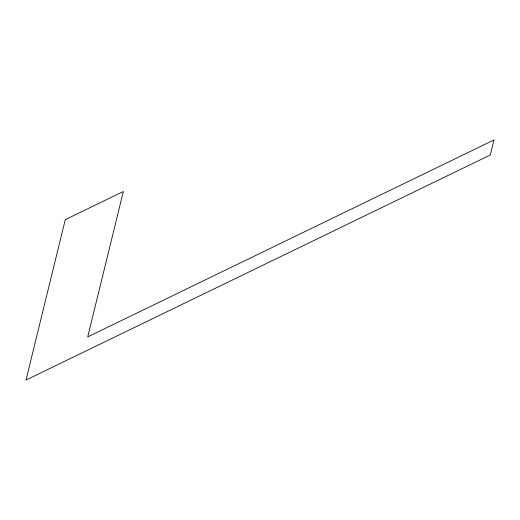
<?xml version="1.0" encoding="UTF-8"?>
<svg xmlns="http://www.w3.org/2000/svg" width="520" height="520" viewBox="0 0 520 520"><rect width="100%" height="100%" fill="white"/><g stroke="black" fill="none" stroke-linecap="round" stroke-linejoin="round"><path stroke-width="0.78" d="M65.293 219.648L26 380.062L490.315 154.98L494 139.939L87.724 336.888L123.331 191.51L65.293 219.648"/></g></svg>
